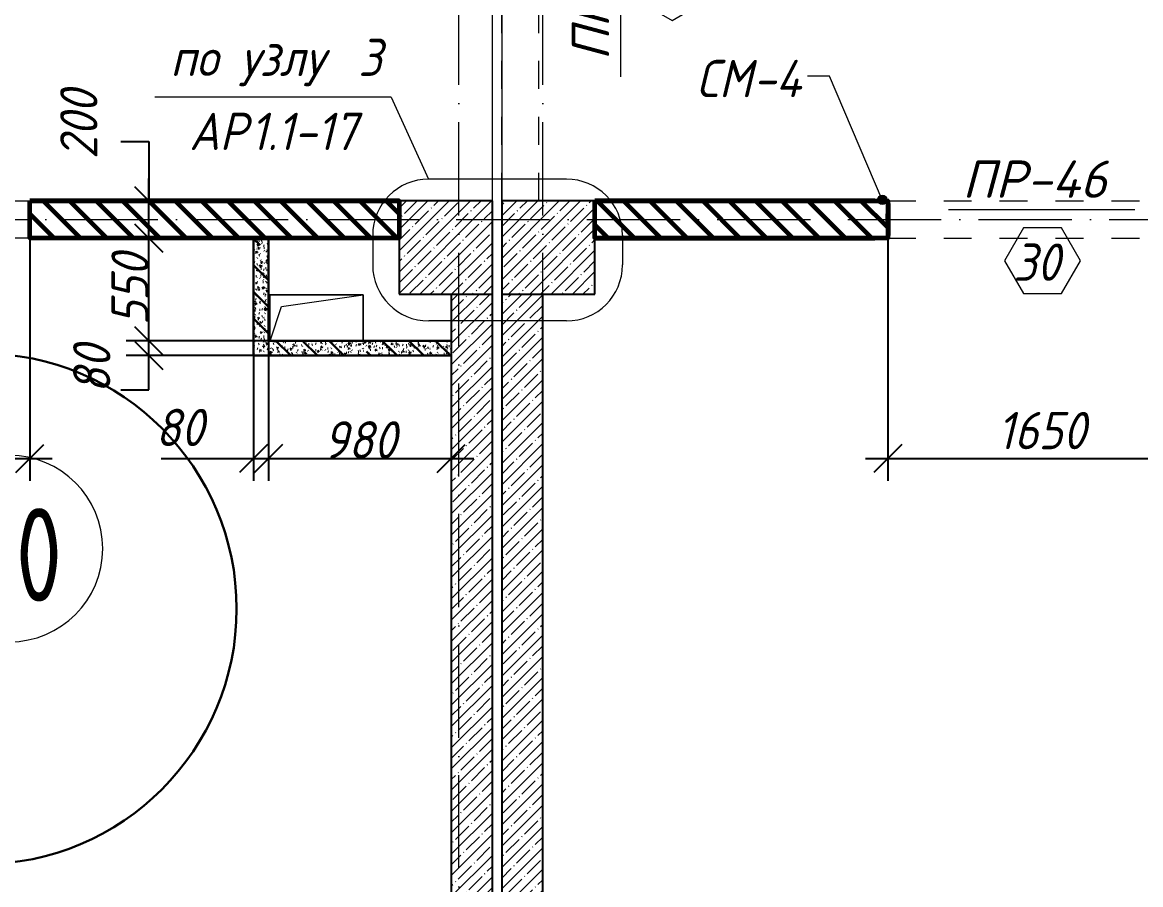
# Model space of a CAD drawing. Header units: millimetres. Extents: x 12986 to 523328, y -9759 to 30092.
# Drawn here: x 97967 to 103963, y 4234 to 8857 of the extents above; entities that cross this region are included whole.
import ezdxf

# ---------------------------------------------------------------- set-up
doc = ezdxf.new("R2010")
doc.units = ezdxf.units.MM
doc.linetypes.add('50_200_ШТРИХ_1Т_ш5_п1_п1_', pattern=[700, 500, -100, 0, -100])
doc.linetypes.add('Штрих короткий', pattern=[300, 150, -150])
for name, color, linetype, lineweight in [('0) ПГП', 1, 'Continuous', 30), ('2) Расчет', 1, 'Continuous', 30), ('5) Блок ячеистый', 160, 'Continuous', 60), ('A-ANNO-DIMS', 7, 'Continuous', 9), ('A-AREA-IDEN', 7, 'Continuous', 9), ('A-DETL-2', 7, 'Continuous', 5), ('A-DOOR-2', 7, 'Continuous', 5), ('A-DOOR-3', 7, 'Штрих короткий', 5), ('A-DOOR-IDEN', 7, 'Continuous', 9), ('A-FLOR', 7, 'Continuous', 9), ('A-GENM', 7, 'Continuous', 9), ('A-GENM-1', 7, 'Continuous', 25), ('A-GENM-IDEN', 7, 'Continuous', 9), ('A-WALL-1', 7, 'Continuous', 25), ('A-WALL-PATT-1', 7, 'Continuous', 5), ('G-ANNO-TEXT', 7, 'Continuous', 9), ('I-WALL', 7, 'Continuous', 5), ('S-COLS', 7, 'Continuous', 9), ('S-COLS-1', 7, 'Continuous', 5), ('S-COLS-2', 7, 'Continuous', 25), ('Оси-2', 7, '50_200_ШТРИХ_1Т_ш5_п1_п1_', 9)]:
    doc.layers.add(name, color=color, linetype=linetype, lineweight=lineweight)
doc.layers.add('0)Допникки кружки', color=7, linetype='Continuous', plot=False)
doc.layers.add('A-WALL-9', color=7, linetype='Continuous', lineweight=5, true_color=0x0070df)
doc.styles.add('ISOCPEUR_I_3', font='isocpeui.ttf', dxfattribs={"width": 0.9, "height": 200})
doc.styles.add('ISOCPEUR_I_5', font='isocpeui.ttf', dxfattribs={"height": 200})
doc.styles.add('СПДС', font='ГОСТ тип А.ttf', dxfattribs={"width": 0.9})
doc.dimstyles.new('ISO-2_0_0_9К_СРЕДНИЙ_6', dxfattribs={"dimscale": 304.8, "dimtxt": 199.196235, "dimasz": 0.492126, "dimexe": 0.393701, "dimexo": 0, "dimgap": 0, "dimtad": 1, "dimdec": 0, "dimzin": 0, "dimdsep": 46, "dimtxsty": 'ISOCPEUR_I_3', "dimblk1": 'OBLIQUE', "dimblk2": 'OBLIQUE', "dimsah": 1, "dimcen": 0.09, "dimdle": 0.393701, "dimazin": 0, "dimtfac": 1, "dimtdec": 4, "dimtix": 1, "dimtmove": 1, "dimatfit": 3, "dimfxl": 1, "dimtvp": 1, "dimtolj": 1, "dimtzin": 0, "dimarcsym": 2})
doc.dimstyles.new('ISO-2_0_0_9К_СРЕДНИЙ_7', dxfattribs={"dimscale": 304.8, "dimtxt": 199.196235, "dimasz": 0.492126, "dimexe": 0.393701, "dimexo": 0, "dimgap": 0, "dimtad": 1, "dimdec": 0, "dimzin": 0, "dimdsep": 46, "dimtxsty": 'ISOCPEUR_I_3', "dimblk1": 'OBLIQUE', "dimblk2": 'OBLIQUE', "dimsah": 1, "dimcen": 0.09, "dimdle": 0.393701, "dimazin": 0, "dimtfac": 1, "dimtdec": 4, "dimtix": 1, "dimtmove": 0, "dimatfit": 3, "dimfxl": 1, "dimtvp": 1, "dimtolj": 1, "dimtzin": 0, "dimarcsym": 2})
doc.dimstyles.new('ISO-2_0_0_9К_СРЕДНИЙ_ФОН_1', dxfattribs={"dimscale": 304.8, "dimtxt": 199.196235, "dimasz": 0.492126, "dimexe": 0.393701, "dimexo": 0, "dimgap": 0.164042, "dimtad": 1, "dimdec": 0, "dimdsep": 46, "dimtxsty": 'ISOCPEUR_I_3', "dimblk1": 'OBLIQUE', "dimblk2": 'OBLIQUE', "dimsah": 1, "dimcen": 0.09, "dimdle": 0.393701, "dimazin": 0, "dimtfac": 1, "dimtdec": 4, "dimtix": 1, "dimtmove": 0, "dimatfit": 3, "dimfxl": 1, "dimtvp": 1, "dimtfill": 1, "dimtolj": 1, "dimtzin": 0, "dimarcsym": 2})
pattern_1 = [(45, (61996.89, 0), (-57.02463, 57.02463), []), (45, (62053.92, 0), (-57.02463, 57.02463), [100.806, -20.161, 3.353, -16.808])]
pattern_2 = [(50, (61996.893, 0), (72.87376, -6.37607), [7.62, -83.82]), (355, (61996.89, 0), (-14.09699, 76.42244), [6.096, -67.056]), (100.451, (62002.966, -0.53), (58.77696, 70.04687), [6.476, -71.236]), (46.184, (61996.89, 20.32), (108.43142, -16.81745), [11.43, -125.73]), (96.636, (62005.93, 18.92), (94.961, 98.97089), [9.714, -106.854]), (351.184, (61996.89, 20.32), (94.96227, 98.97018), [9.144, -100.584]), (21, (62007.053, 15.24), (60.64565, -40.90654), [7.62, -83.82]), (326, (62007.05, 15.24), (24.72083, 73.67493), [6.096, -67.056]), (71.451, (62012.11, 11.83), (85.36689, 32.76874), [6.476, -71.236]), (37.5, (61996.893, 0), (1.235525, 33.822432), [3.353, -62.89, 3.353, -64.719, -67.31]), (37.5, (61996.893, 0), (1.235525, 33.822432), [-134.315, 3.353, -63.957]), (7.5, (61996.893, 0), (26.728146, 40.07255), [3.353, -35.458, 3.353, -61.366, -25.654]), (7.5, (61996.893, 0), (26.728146, 40.07255), [-103.53, 3.353, -22.301]), (327.5, (61974.236, 0), (54.236318, -2.292117), [3.353, -22.047, 3.353, -75.895, -105.156]), (327.5, (61974.236, 0), (54.236318, -2.292117), [-104.648, 3.353, -101.803]), (317.5, (61964.076, 0), (59.25158, 10.17014), [3.353, -29.667, 3.353, -49.276, -74.676]), (317.5, (61964.076, 0), (59.25158, 10.17014), [-85.649, 3.353, -71.323])]
pattern_3 = [(135, (61996.9, 0), (-142.5612, -142.5612), []), (135, (62139.46, 0), (-142.5612, -142.5612), [252.016, -50.403, 3.353, -47.05])]
pattern_4 = [(135, (61996.89, 0), (-70.71068, -70.71068), [])]

# ---------------------------------------------------------------- blocks, each defined once
blk = doc.blocks.new('BSC_Колонна _Прямоугольная - 500х500-23286270-АР1_Кладочный план 1 этажа')
at = {"layer": 'S-COLS-1'}
h = blk.add_hatch(dxfattribs=at)
h.set_pattern_fill('FP_8', color=256, style=0, pattern_type=2)
h.set_pattern_definition([(45, (-38790, -7650), (-57.02463, 57.02463), []), (45, (-38732.975, -7650), (-57.02463, 57.02463), [100.806, -20.161, 3.353, -16.808])])
h.paths.add_polyline_path([(-250, -250), (250, -250), (250, 250), (-250, 250)], flags=0)
at = {"layer": 'S-COLS-2'}
for p, q in [((250, 250), (-250, 250)), ((-250, 250), (-250, -250)), ((250, -250), (250, 250)), ((-250, -250), (250, -250))]:
    blk.add_line(p, q, dxfattribs=at)
blk = doc.blocks.new('BSC_Колонна _Прямоугольная - 500х500-V23-АР1_Кладочный план 1 этажа')
at = {"layer": 'S-COLS-1'}
h = blk.add_hatch(dxfattribs=at)
h.set_pattern_fill('FP_43', color=256, style=0, pattern_type=2)
h.set_pattern_definition([(45, (-38240, -7650), (-57.02463, 57.02463), []), (45, (-38182.975, -7650), (-57.02463, 57.02463), [100.806, -20.161, 3.353, -16.808])])
h.paths.add_polyline_path([(-250, -250), (250, -250), (250, 250), (-250, 250)], flags=0)
at = {"layer": 'S-COLS-2'}
for p, q in [((250, 250), (-250, 250)), ((-250, 250), (-250, -250)), ((250, -250), (250, 250)), ((-250, -250), (250, -250))]:
    blk.add_line(p, q, dxfattribs=at)
blk = doc.blocks.new('AR_Отверстие прямоугольное _в плите_ - AR_Отверстие прямоугольное _в плите_-V45-АР1_Кладочный план 1 этажа')
at = {"layer": 'A-GENM'}
for p, q in [((250, 125), (-250, 125)), ((-250, 125), (-250, -121)), ((-187.5, 62.5), (250, 125)), ((250, -121), (250, 125)), ((-248.7, -121), (-187.5, 62.5))]:
    blk.add_line(p, q, dxfattribs=at)
blk = doc.blocks.new('Проем_Дверь_БезПР - 1650х2400h витражный-V82-АР1_Кладочный план 1 этажа')
at = {"layer": 'A-DOOR-3'}
for p, q in [((825, 100), (-819, 100)), ((825, -100), (-819, -100))]:
    blk.add_line(p, q, dxfattribs=at)
blk = doc.blocks.new('Проем_Дверь_БезПР - 2330х2400 h витражный-26844270-АР1_Кладочный план 1 этажа')
at = {"layer": 'A-DOOR-3'}
for p, q in [((1165, 100), (-1165, 100)), ((1165, -100), (-1165, -100))]:
    blk.add_line(p, q, dxfattribs=at)
blk = doc.blocks.new('Фахверк_СКБ_Уголок_Тип 2 - СМ-4_200х2530h-26866777-АР1_Кладочный план 1 этажа')
at = {"layer": 'A-GENM-1'}
for p, q in [((125, 156), (125, 81)), ((200, 156), (125, 156)), ((131, 81), (131, 150)), ((131, 150), (200, 150)), ((200, 150), (200, 156)), ((125, 81), (131, 81)), ((131, 19), (125, 19)), ((125, 19), (125, -56)), ((131, -50), (131, 19)), ((125, -56), (200, -56)), ((200, -50), (131, -50)), ((200, -56), (200, -50))]:
    blk.add_line(p, q, dxfattribs=at)
blk = doc.blocks.new('Стойка_Влож_Полоса боковая - Полоса-27101091-АР1_Кладочный план 1 этажа')
at = {"layer": 'A-GENM'}
for p, q in [((-5, 85), (0, 85)), ((-5, -85), (-5, 85)), ((0, 31), (0, -31)), ((0, -85), (-5, -85))]:
    blk.add_line(p, q, dxfattribs=at)
blk = doc.blocks.new('AAR_СКБ_Марка_Двери_Перемычка и проем - Марка перемычки и проема-25306769-АР1_Кладочный план 1 этажа')
at = {"layer": 'A-DOOR-IDEN'}
for p, q in [((-5, 0), (5, 0)), ((-0.968, -0.984), (-1.986, -2.747)), ((1.067, -0.984), (-0.968, -0.984)), ((2.085, -2.747), (1.067, -0.984)), ((-1.986, -2.747), (-0.968, -4.509)), ((1.067, -4.509), (2.085, -2.747)), ((-0.968, -4.509), (1.067, -4.509))]:
    blk.add_line(p, q, dxfattribs=at)
blk = doc.blocks.new('_Oblique')
at = {"color": 0, "linetype": 'ByBlock', "lineweight": -2}
blk.add_line((-0.5, -0.5), (0.5, 0.5), dxfattribs=at)
blk = doc.blocks.new('DIMBLOCK353-АР1_Кладочный план 1 этажа')
at = {"layer": 'A-ANNO-DIMS', "color": 0, "lineweight": -2, "transparency": 16777216}
for p, q in [((102606.9, 7700), (102606.9, 6398.2)), ((104256.9, 7700), (104256.9, 6398.2)), ((102486.9, 6518.2), (104376.9, 6518.2))]:
    blk.add_line(p, q, dxfattribs=at)
at = {"layer": 'Defpoints', "color": 0, "transparency": 16777216}
for p in [(102606.9, 7700), (104256.9, 7700), (104256.9, 6518.2)]:
    blk.add_point(p, dxfattribs=at)
at = {"layer": 'A-ANNO-DIMS', "color": 0, "lineweight": -2, "transparency": 16777216, "xscale": 150, "yscale": 150, "zscale": 150, "rotation": 180}
blk.add_blockref('_Oblique', (102606.9, 6518.2), dxfattribs=at)
at = {"layer": 'A-ANNO-DIMS', "color": 0, "lineweight": -2, "transparency": 16777216, "xscale": 150, "yscale": 150, "zscale": 150}
blk.add_blockref('_Oblique', (104256.9, 6518.2), dxfattribs=at)
at = {"layer": 'A-ANNO-DIMS', "color": 0, "transparency": 16777216, "insert": (103431.9, 6668.2), "char_height": 200, "width": 560.814, "attachment_point": 5, "style": 'ISOCPEUR_I_3', "bg_fill": 3, "box_fill_scale": 1.1, "bg_fill_color": 256, "bg_fill_true_color": 13158600, "bg_fill_transparency": 0}
blk.add_mtext('\\A1;1650', dxfattribs=at)
blk = doc.blocks.new('DIMBLOCK741-АР1_Кладочный план 1 этажа')
at = {"layer": 'A-ANNO-DIMS', "color": 0, "lineweight": -2, "transparency": 16777216}
for p, q in [((96806.9, 7750.7), (96806.9, 6398.2)), ((98006.9, 7750.7), (98006.9, 6398.2)), ((96686.9, 6518.2), (98126.9, 6518.2))]:
    blk.add_line(p, q, dxfattribs=at)
at = {"layer": 'Defpoints', "color": 0, "transparency": 16777216}
for p in [(96806.9, 7750.7), (98006.9, 7750.7), (98006.9, 6518.2)]:
    blk.add_point(p, dxfattribs=at)
at = {"layer": 'A-ANNO-DIMS', "color": 0, "lineweight": -2, "transparency": 16777216, "xscale": 150, "yscale": 150, "zscale": 150, "rotation": 180}
blk.add_blockref('_Oblique', (96806.9, 6518.2), dxfattribs=at)
at = {"layer": 'A-ANNO-DIMS', "color": 0, "lineweight": -2, "transparency": 16777216, "xscale": 150, "yscale": 150, "zscale": 150}
blk.add_blockref('_Oblique', (98006.9, 6518.2), dxfattribs=at)
at = {"layer": 'A-ANNO-DIMS', "color": 0, "transparency": 16777216, "insert": (97406.9, 6618.2), "char_height": 200, "width": 560.814, "attachment_point": 5, "style": 'ISOCPEUR_I_3'}
blk.add_mtext('\\A1;1200', dxfattribs=at)
blk = doc.blocks.new('DIMBLOCK871-АР1_Кладочный план 1 этажа')
at = {"layer": 'A-ANNO-DIMS', "color": 0, "lineweight": -2, "transparency": 16777216}
for p, q in [((99286.9, 7150), (99286.9, 6398.2)), ((99206.9, 7070), (99206.9, 6398.2)), ((98710.7, 6518.2), (99206.9, 6518.2)), ((99086.9, 6518.2), (99406.9, 6518.2))]:
    blk.add_line(p, q, dxfattribs=at)
at = {"layer": 'Defpoints', "color": 0, "transparency": 16777216}
for p in [(99286.9, 7150), (99206.9, 7070), (99286.9, 6518.2)]:
    blk.add_point(p, dxfattribs=at)
at = {"layer": 'A-ANNO-DIMS', "color": 0, "lineweight": -2, "transparency": 16777216, "xscale": 150, "yscale": 150, "zscale": 150, "rotation": 180}
blk.add_blockref('_Oblique', (99206.9, 6518.2), dxfattribs=at)
at = {"layer": 'A-ANNO-DIMS', "color": 0, "lineweight": -2, "transparency": 16777216, "xscale": 150, "yscale": 150, "zscale": 150}
blk.add_blockref('_Oblique', (99286.9, 6518.2), dxfattribs=at)
at = {"layer": 'A-ANNO-DIMS', "color": 0, "transparency": 16777216, "insert": (98680.9, 6784.8), "char_height": 200, "width": 303.391, "attachment_point": 1, "line_spacing_factor": 1.149209, "style": 'ISOCPEUR_I_3'}
blk.add_mtext('\\A1;80', dxfattribs=at)
blk = doc.blocks.new('DIMBLOCK872-АР1_Кладочный план 1 этажа')
at = {"layer": 'A-ANNO-DIMS', "color": 0, "lineweight": -2, "transparency": 16777216}
for p, q in [((99286.9, 7150), (99286.9, 6398.2)), ((100266.9, 6624.2), (100266.9, 6398.2)), ((99166.9, 6518.2), (100386.9, 6518.2))]:
    blk.add_line(p, q, dxfattribs=at)
at = {"layer": 'Defpoints', "color": 0, "transparency": 16777216}
for p in [(99286.9, 7150), (100266.9, 6624.2), (100266.9, 6518.2)]:
    blk.add_point(p, dxfattribs=at)
at = {"layer": 'A-ANNO-DIMS', "color": 0, "lineweight": -2, "transparency": 16777216, "xscale": 150, "yscale": 150, "zscale": 150, "rotation": 180}
blk.add_blockref('_Oblique', (99286.9, 6518.2), dxfattribs=at)
at = {"layer": 'A-ANNO-DIMS', "color": 0, "lineweight": -2, "transparency": 16777216, "xscale": 150, "yscale": 150, "zscale": 150}
blk.add_blockref('_Oblique', (100266.9, 6518.2), dxfattribs=at)
at = {"layer": 'A-ANNO-DIMS', "color": 0, "transparency": 16777216, "insert": (99776.9, 6618.2), "char_height": 200, "width": 455.087, "attachment_point": 5, "style": 'ISOCPEUR_I_3'}
blk.add_mtext('\\A1;980', dxfattribs=at)
blk = doc.blocks.new('DIMBLOCK873-АР1_Кладочный план 1 этажа')
at = {"layer": 'A-ANNO-DIMS', "color": 0, "lineweight": -2, "transparency": 16777216}
for p, q in [((98644.2, 6950), (98644.2, 7270)), ((99286.9, 7150), (98524.2, 7150)), ((99206.9, 7070), (98524.2, 7070)), ((98644.2, 6886), (98644.2, 7070)), ((98494.2, 6886), (98644.2, 6886))]:
    blk.add_line(p, q, dxfattribs=at)
at = {"layer": 'Defpoints', "color": 0, "transparency": 16777216}
for p in [(98644.2, 7150), (99286.9, 7150), (99206.9, 7070)]:
    blk.add_point(p, dxfattribs=at)
at = {"layer": 'A-ANNO-DIMS', "color": 0, "lineweight": -2, "transparency": 16777216, "xscale": 150, "yscale": 150, "zscale": 150}
for p, rotation in [((98644.2, 7150), 90), ((98644.2, 7070), 270)]:
    blk.add_blockref('_Oblique', p, dxfattribs=dict(at, rotation=rotation))
at = {"layer": 'A-ANNO-DIMS', "color": 0, "transparency": 16777216, "insert": (98238.9, 6867.7), "char_height": 200, "width": 303.391, "attachment_point": 1, "rotation": 90, "line_spacing_factor": 1.149209, "style": 'ISOCPEUR_I_3'}
blk.add_mtext('\\A1;80', dxfattribs=at)
blk = doc.blocks.new('DIMBLOCK874-АР1_Кладочный план 1 этажа')
at = {"layer": 'A-ANNO-DIMS', "color": 0, "lineweight": -2, "transparency": 16777216}
for p, q in [((98644.2, 7030), (98644.2, 7820)), ((98538.1, 7700), (98764.2, 7700)), ((99286.9, 7150), (98524.2, 7150))]:
    blk.add_line(p, q, dxfattribs=at)
at = {"layer": 'Defpoints', "color": 0, "transparency": 16777216}
for p in [(98538.1, 7700), (98644.2, 7700), (99286.9, 7150)]:
    blk.add_point(p, dxfattribs=at)
at = {"layer": 'A-ANNO-DIMS', "color": 0, "lineweight": -2, "transparency": 16777216, "xscale": 150, "yscale": 150, "zscale": 150}
for p, rotation in [((98644.2, 7700), 90), ((98644.2, 7150), 270)]:
    blk.add_blockref('_Oblique', p, dxfattribs=dict(at, rotation=rotation))
at = {"layer": 'A-ANNO-DIMS', "color": 0, "transparency": 16777216, "insert": (98544.2, 7425), "char_height": 200, "width": 455.087, "attachment_point": 5, "rotation": 90, "style": 'ISOCPEUR_I_3'}
blk.add_mtext('\\A1;550', dxfattribs=at)
blk = doc.blocks.new('DIMBLOCK875-АР1_Кладочный план 1 этажа')
at = {"layer": 'A-ANNO-DIMS', "color": 0, "lineweight": -2, "transparency": 16777216}
for p, q in [((98494.2, 8218.2), (98644.2, 8218.2)), ((98644.2, 8218.2), (98644.2, 7900)), ((98644.2, 7580), (98644.2, 8020)), ((99206.9, 7900), (98524.2, 7900)), ((98538.1, 7700), (98764.2, 7700))]:
    blk.add_line(p, q, dxfattribs=at)
at = {"layer": 'Defpoints', "color": 0, "transparency": 16777216}
for p in [(98644.2, 7900), (99206.9, 7900), (98538.1, 7700)]:
    blk.add_point(p, dxfattribs=at)
at = {"layer": 'A-ANNO-DIMS', "color": 0, "lineweight": -2, "transparency": 16777216, "xscale": 150, "yscale": 150, "zscale": 150}
for p, rotation in [((98644.2, 7900), 90), ((98644.2, 7700), 270)]:
    blk.add_blockref('_Oblique', p, dxfattribs=dict(at, rotation=rotation))
at = {"layer": 'A-ANNO-DIMS', "color": 0, "transparency": 16777216, "insert": (98169.6, 8124), "char_height": 200, "width": 455.087, "attachment_point": 1, "rotation": 90, "line_spacing_factor": 1.149209, "style": 'ISOCPEUR_I_3'}
blk.add_mtext('\\A1;200', dxfattribs=at)
blk = doc.blocks.new('Марка_Помещения - Номер-25198446-Объем проектирования 1 этажа')
at = {"layer": 'A-AREA-IDEN'}
for start, end in [(360, 180), (180, 360)]:
    blk.add_arc((0, 0), 2.5, start, end, dxfattribs=at)

msp = doc.modelspace()

# ---------------------------------------------------------------- hatches: boundary and pattern name
at = {"layer": '0) ПГП'}
h = msp.add_hatch(dxfattribs=at)
h.set_pattern_fill('FP_16', color=256, style=0, pattern_type=2)
h.set_pattern_definition(pattern_2)
h.paths.add_polyline_path([(99286.89326, 7070.00001), (99286.89326, 7700.00001), (99206.89326, 7700.00001), (99206.89326, 7070.00001)], flags=0)
h = msp.add_hatch(dxfattribs=at)
h.set_pattern_fill('FP_17', color=256, style=0, pattern_type=2)
h.set_pattern_definition(pattern_3)
h.paths.add_polyline_path([(99286.89326, 7070.00001), (99286.89326, 7700.00001), (99206.89326, 7700.00001), (99206.89326, 7070.00001)], flags=0)
h = msp.add_hatch(dxfattribs=at)
h.set_pattern_fill('FP_16', color=256, style=0, pattern_type=2)
h.set_pattern_definition(pattern_2)
h.paths.add_polyline_path([(100266.89326, 7070.00001), (100266.89326, 7150.00001), (99286.89326, 7150.00001), (99286.89326, 7070.00001)], flags=0)
h = msp.add_hatch(dxfattribs=at)
h.set_pattern_fill('FP_17', color=256, style=0, pattern_type=2)
h.set_pattern_definition(pattern_3)
h.paths.add_polyline_path([(100266.89326, 7070.00001), (100266.89326, 7150.00001), (99286.89326, 7150.00001), (99286.89326, 7070.00001)], flags=0)
at = {"layer": '5) Блок ячеистый'}
h = msp.add_hatch(dxfattribs=at)
h.set_pattern_fill('FP_3', color=256, style=0, pattern_type=2)
h.set_pattern_definition(pattern_4)
h.paths.add_polyline_path([(99286.89326, 7700.00001), (99986.89326, 7700.00001), (99986.89326, 7900.00001), (98117.42974, 7900.00001), (98117.42974, 7700.00001), (99206.89326, 7700.00001)], flags=0)
h.paths.add_polyline_path([(96228.99297, 7700.00001), (96606.19328, 7700.00001), (96606.19328, 7900.00001), (95606.89326, 7900.00001), (95606.89326, 7700.00001)], flags=0)
h = msp.add_hatch(dxfattribs=at)
h.set_pattern_fill('FP_3', color=256, style=0, pattern_type=2)
h.set_pattern_definition(pattern_4)
h.paths.add_polyline_path([(98117.42974, 7700.00001), (98117.42974, 7900.00001), (98006.89326, 7900.00001), (98006.89326, 7700.00001)], flags=0)
h.paths.add_polyline_path([(96606.19328, 7700.00001), (96806.89326, 7700.00001), (96806.89326, 7900.00001), (96606.19328, 7900.00001)], flags=0)
h = msp.add_hatch(dxfattribs=at)
h.set_pattern_fill('FP_3', color=256, style=0, pattern_type=2)
h.set_pattern_definition(pattern_4)
h.paths.add_polyline_path([(104906.89327, 7700.00001), (104906.89327, 7900.00001), (104256.89327, 7900.00001), (104256.89327, 7700.00001), (104325.89327, 7700.00001)], flags=0)
h.paths.add_polyline_path([(102358.05547, 7700.00001), (102606.89327, 7700.00001), (102606.89327, 7900.00001), (101036.89318, 7900.00001), (101036.89318, 7700.00001)], flags=0)
at = {"layer": 'A-GENM-IDEN'}
h = msp.add_hatch(color=256, dxfattribs=at)
edge = h.paths.add_edge_path(flags=0)
edge.add_arc((102577.89327, 7906.00001), 25, 0, 360)
at = {"layer": 'A-WALL-PATT-1'}
h = msp.add_hatch(dxfattribs=at)
h.set_pattern_fill('FP_1', color=256, style=0, pattern_type=2)
h.set_pattern_definition(pattern_1)
h.paths.add_polyline_path([(100486.89326, 400), (100486.89326, 7400.00001), (100266.89326, 7400.00001), (100266.89326, 400)], flags=0)
h = msp.add_hatch(dxfattribs=at)
h.set_pattern_fill('FP_1', color=256, style=0, pattern_type=2)
h.set_pattern_definition(pattern_1)
h.paths.add_polyline_path([(100536.89326, 400), (100756.89326, 400), (100756.89326, 7400), (100536.89326, 7400), (100536.89326, 4432.17218)], flags=0)

# ---------------------------------------------------------------- linework, layer by layer
at = {"layer": '0) ПГП'}
for p, q in [((99206.89326, 7700.00001), (99206.89326, 7070.00001)), ((100266.89326, 7150.00001), (99286.89326, 7150.00001))]:
    msp.add_line(p, q, dxfattribs=at)
at = {"layer": '0)Допникки кружки', "color": 6, "lineweight": 30}
msp.add_circle((97746.38563, 5712.38563), 1369.38563, dxfattribs=at)
at = {"layer": '2) Расчет'}
for p, q in [((99286.89326, 7150.00001), (99286.89326, 7700.00001)), ((99206.89326, 7070.00001), (100266.89326, 7070.00001))]:
    msp.add_line(p, q, dxfattribs=at)
at = {"layer": '5) Блок ячеистый'}
for p, q in [((99986.89326, 7900.00001), (98006.89326, 7900.00001)), ((98006.89326, 7700.00001), (98006.89326, 7900.00001)), ((102537.89327, 7900.00001), (101036.89318, 7900.00001)), ((102606.89327, 7769.00001), (102606.89327, 7831.00001)), ((99206.89326, 7700.00001), (98006.89326, 7700.00001)), ((99986.89326, 7700.00001), (99286.89326, 7700.00001)), ((101036.89318, 7700.00001), (102537.89327, 7700.00001))]:
    msp.add_line(p, q, dxfattribs=at)
for points in [[(98006.89326, 7900.00001), (99986.89326, 7900.00001), (99986.89326, 7700.00001), (98006.89326, 7700.00001)], [(101036.89318, 7900.00001), (102606.89327, 7900.00001), (102606.89327, 7700.00001), (101036.89318, 7700.00001)]]:
    msp.add_lwpolyline(points, close=True, dxfattribs=at)
at = {"layer": 'A-DETL-2'}
for p, q in [((99943.69204, 8456.30891), (98676.57399, 8456.30891)), ((99943.69204, 8456.30891), (100145.2301, 8016.30891)), ((100884.68438, 8016.30891), (100145.2301, 8016.30891)), ((96806.89326, 7900.00001), (98006.89326, 7900.00001)), ((99845.2301, 7716.30891), (99845.2301, 7556.30891)), ((101184.68438, 7716.30891), (101184.68438, 7556.30891)), ((100884.68438, 7256.30891), (100146.81245, 7256.30891))]:
    msp.add_line(p, q, dxfattribs=at)
for centre, start, end in [((100145.2301, 7716.30891), 90, 180), ((100884.68438, 7716.30891), 0, 90), ((100145.2301, 7556.30891), 180, 270), ((100884.68438, 7556.30891), 270, 0)]:
    msp.add_arc(centre, 300, start, end, dxfattribs=at)
at = {"layer": 'A-FLOR'}
for p, q in [((100487.10153, -99.99999), (100487.10153, 10230.00001)), ((100536.89325, 10230.00001), (100536.89325, 7900.00001)), ((99293.89326, 7396.00001), (99793.89326, 7396.00001)), ((99293.89326, 7150.00001), (99293.89326, 7396.00001)), ((99793.89326, 7396.00001), (99793.89326, 7150.00001))]:
    msp.add_line(p, q, dxfattribs=at)
at = {"layer": 'A-GENM-IDEN'}
for p, q in [((102294.24056, 8568.17315), (102176.70953, 8568.17315)), ((102577.89327, 7906.00001), (102294.24056, 8568.17315))]:
    msp.add_line(p, q, dxfattribs=at)
msp.add_circle((102577.89327, 7906.00001), 25, dxfattribs=at)
at = {"layer": 'A-WALL-1'}
for p, q in [((100266.89326, 7400.00001), (100266.89326, 400)), ((100486.89326, 400), (100486.89326, 7400.00001)), ((100536.89326, 7400), (100536.89326, 400)), ((100756.89326, 400), (100756.89326, 7400))]:
    msp.add_line(p, q, dxfattribs=at)
at = {"layer": 'A-WALL-9'}
msp.add_line((99206.89326, 7700.00001), (99286.89326, 7700.00001), dxfattribs=at)
at = {"layer": 'I-WALL'}
for p, q in [((97981.89326, 7900.00001), (98006.89326, 7900.00001)), ((98006.89326, 7700.00001), (96806.89326, 7700.00001))]:
    msp.add_line(p, q, dxfattribs=at)
at = {"layer": 'Оси-2'}
for p, q in [((100306.89325, -4080), (100306.89325, 28636.94316)), ((100756.89325, -4080), (100756.89325, 28636.94316)), ((57586.89328, 7800), (187948.52131, 7800))]:
    msp.add_line(p, q, dxfattribs=at)

# ---------------------------------------------------------------- block references
at = {"layer": 'A-AREA-IDEN', "xscale": 199.9999999999999, "yscale": 199.9999999999999, "zscale": 199.9999999999999}
msp.add_blockref('Марка_Помещения - Номер-25198446-Объем проектирования 1 этажа', (97897.99014, 6035.11748), dxfattribs=at)
at = {"layer": 'A-DOOR-2'}
for name, p, rotation in [('Проем_Дверь_БезПР - 2330х2400 h витражный-26844270-АР1_Кладочный план 1 этажа', (100636.89318, 9065.00001), 269.9999999999999), ('Проем_Дверь_БезПР - 1650х2400h витражный-V82-АР1_Кладочный план 1 этажа', (103431.89327, 7800.00001), 180)]:
    msp.add_blockref(name, p, dxfattribs=dict(at, rotation=rotation))
at = {"layer": 'A-DOOR-IDEN', "xscale": 99.99999999999993, "yscale": 99.99999999999993, "zscale": 99.99999999999993, "rotation": 89.99999999999982}
msp.add_blockref('AAR_СКБ_Марка_Двери_Перемычка и проем - Марка перемычки и проема-25306769-АР1_Кладочный план 1 этажа', (101176.08533, 9065.00001), dxfattribs=at)
at = {"layer": 'A-DOOR-IDEN', "xscale": 99.99999999999993, "yscale": 99.99999999999993, "zscale": 99.99999999999993}
msp.add_blockref('AAR_СКБ_Марка_Двери_Перемычка и проем - Марка перемычки и проема-25306769-АР1_Кладочный план 1 этажа', (103431.89327, 7853.81334), dxfattribs=at)
at = {"layer": 'A-GENM', "rotation": 180}
msp.add_blockref('Стойка_Влож_Полоса боковая - Полоса-27101091-АР1_Кладочный план 1 этажа', (102612.89327, 7800.00001), dxfattribs=at)
at = {"layer": 'A-GENM'}
msp.add_blockref('AR_Отверстие прямоугольное _в плите_ - AR_Отверстие прямоугольное _в плите_-V45-АР1_Кладочный план 1 этажа', (99543.89326, 7271.00001), dxfattribs=at)
at = {"layer": 'A-GENM-1', "rotation": 180}
msp.add_blockref('Фахверк_СКБ_Уголок_Тип 2 - СМ-4_200х2530h-26866777-АР1_Кладочный план 1 этажа', (102737.89327, 7850.00001), dxfattribs=at)
at = {"layer": 'S-COLS'}
for name, p in [('BSC_Колонна _Прямоугольная - 500х500-V23-АР1_Кладочный план 1 этажа', (100236.89326, 7650.00001)), ('BSC_Колонна _Прямоугольная - 500х500-23286270-АР1_Кладочный план 1 этажа', (100786.89318, 7650.00001))]:
    msp.add_blockref(name, p, dxfattribs=at)

# ---------------------------------------------------------------- texts
at = {"layer": 'A-AREA-IDEN', "insert": (97461.92384, 6252.23609), "char_height": 500, "width": 1096.7085, "attachment_point": 1, "style": 'СПДС'}
msp.add_mtext('1.10', dxfattribs=at)
at = {"layer": 'A-DOOR-IDEN', "insert": (103279.99474, 7671.17196), "char_height": 200, "width": 317.46825, "attachment_point": 1, "style": 'ISOCPEUR_I_3'}
msp.add_mtext('30', dxfattribs=at)
at = {"layer": 'A-GENM-IDEN', "insert": (100913.61137, 8652.71507), "char_height": 200, "width": 416.8775, "attachment_point": 1, "rotation": 90, "style": 'ISOCPEUR_I_5'}
msp.add_mtext('ПР', dxfattribs=at)
at = {"layer": 'A-GENM-IDEN', "char_height": 200, "attachment_point": 1}
for s, insert, width, style in [('СМ', (101580.90953, 8655.78774), 367.9745625, 'ISOCPEUR_I_3'), ('-4', (101884.51891, 8655.78774), 346.329, 'ISOCPEUR_I_3'), ('ПР', (103006.10833, 8116.2873), 416.8775, 'ISOCPEUR_I_5'), ('-46', (103350.06667, 8116.2873), 561.18125, 'ISOCPEUR_I_5')]:
    msp.add_mtext(s, dxfattribs=dict(at, insert=insert, width=width, style=style))
at = {"layer": 'G-ANNO-TEXT', "char_height": 200, "attachment_point": 1, "style": 'ISOCPEUR_I_3'}
for s, insert, width in [('\\fISOCPEUR|b0|i1|c204|p34|;\\W.9; ', (99022.57573, 8769.28794), 137.0885625), (' 3', (99653.60698, 8769.28794), 295.8226875), ('по', (98760.63823, 8769.28794), 317.46825), ('узлу', (99135.6851, 8769.28794), 627.7213125), ('АР', (98861.84135, 8372.41294), 396.8353125), ('1.1-17', (99189.26323, 8372.41294), 735.949125)]:
    msp.add_mtext(s, dxfattribs=dict(at, insert=insert, width=width))

# ---------------------------------------------------------------- dimensions: what is measured, and where the dimension line sits
at = {"layer": 'A-ANNO-DIMS'}
for base, p1, p2, override, picture, middle in [((98644.16385, 7900.00001), (98538.09783, 7700.00001), (99206.89326, 7900.00001), {"dimpost": '<>', "dimfxl": 698.059688}, 'DIMBLOCK875-АР1_Кладочный план 1 этажа', (98516.20603, 8218.16679)), ((98644.16385, 7150.00001), (99206.89326, 7070.00001), (99286.89326, 7150.00001), {"dimpost": '<>', "dimfxl": 113.137085}, 'DIMBLOCK873-АР1_Кладочный план 1 этажа', (98516.20603, 6886.01677))]:
    dim = msp.add_linear_dim(base=base, p1=p1, p2=p2, angle=90, dimstyle='ISO-2_0_0_9К_СРЕДНИЙ_6', override=override, dxfattribs=at)
    dim.commit()
    dim.dimension.update_dxf_attribs({"geometry": picture, "text_midpoint": middle, "dimtype": 160, "text_rotation": 90})
dim = msp.add_linear_dim(base=(98644.16385, 7700.00001), p1=(99286.89326, 7150.00001), p2=(98538.09783, 7700.00001), angle=90, dimstyle='ISO-2_0_0_9К_СРЕДНИЙ_7', override={"dimpost": '<>', "dimfxl": 929.082664}, dxfattribs=at)
dim.commit()
dim.dimension.update_dxf_attribs({"geometry": 'DIMBLOCK874-АР1_Кладочный план 1 этажа', "text_midpoint": (98544.16385, 7425.00001)})
for base, p1, p2, override, picture, middle in [((98006.89326, 6518.15854), (96806.89326, 7750.72624), (98006.89326, 7750.72624), {"dimpost": '<>', "dimfxl": 1200}, 'DIMBLOCK741-АР1_Кладочный план 1 этажа', (97406.89326, 6618.15854)), ((100266.89326, 6518.15854), (99286.89326, 7150.00001), (100266.89326, 6624.22456), {"dimpost": '<>', "dimfxl": 1112.133004}, 'DIMBLOCK872-АР1_Кладочный план 1 этажа', (99776.89326, 6618.15854))]:
    dim = msp.add_linear_dim(base=base, p1=p1, p2=p2, dimstyle='ISO-2_0_0_9К_СРЕДНИЙ_7', override=override, dxfattribs=at)
    dim.commit()
    dim.dimension.update_dxf_attribs({"geometry": picture, "text_midpoint": middle})
dim = msp.add_linear_dim(base=(99286.89326, 6518.15854), p1=(99206.89326, 7070.00001), p2=(99286.89326, 7150.00001), dimstyle='ISO-2_0_0_9К_СРЕДНИЙ_6', override={"dimpost": '<>', "dimfxl": 113.137085}, dxfattribs=at)
dim.commit()
dim.dimension.update_dxf_attribs({"geometry": 'DIMBLOCK871-АР1_Кладочный план 1 этажа', "text_midpoint": (98832.56536, 6273.79572), "dimtype": 160})

# ---------------------------------------------------------------- next in the draw order: dimensions: what is measured, and where the dimension line sits
dim = msp.add_linear_dim(base=(104256.89327, 6518.15854), p1=(102606.89327, 7700.00001), p2=(104256.89327, 7700.00001), dimstyle='ISO-2_0_0_9К_СРЕДНИЙ_ФОН_1', override={"dimpost": '<>', "dimfxl": 1650}, dxfattribs=at)
dim.commit()
dim.dimension.update_dxf_attribs({"geometry": 'DIMBLOCK353-АР1_Кладочный план 1 этажа', "text_midpoint": (103431.89327, 6668.15854)})

doc.saveas('drawing.dxf')
